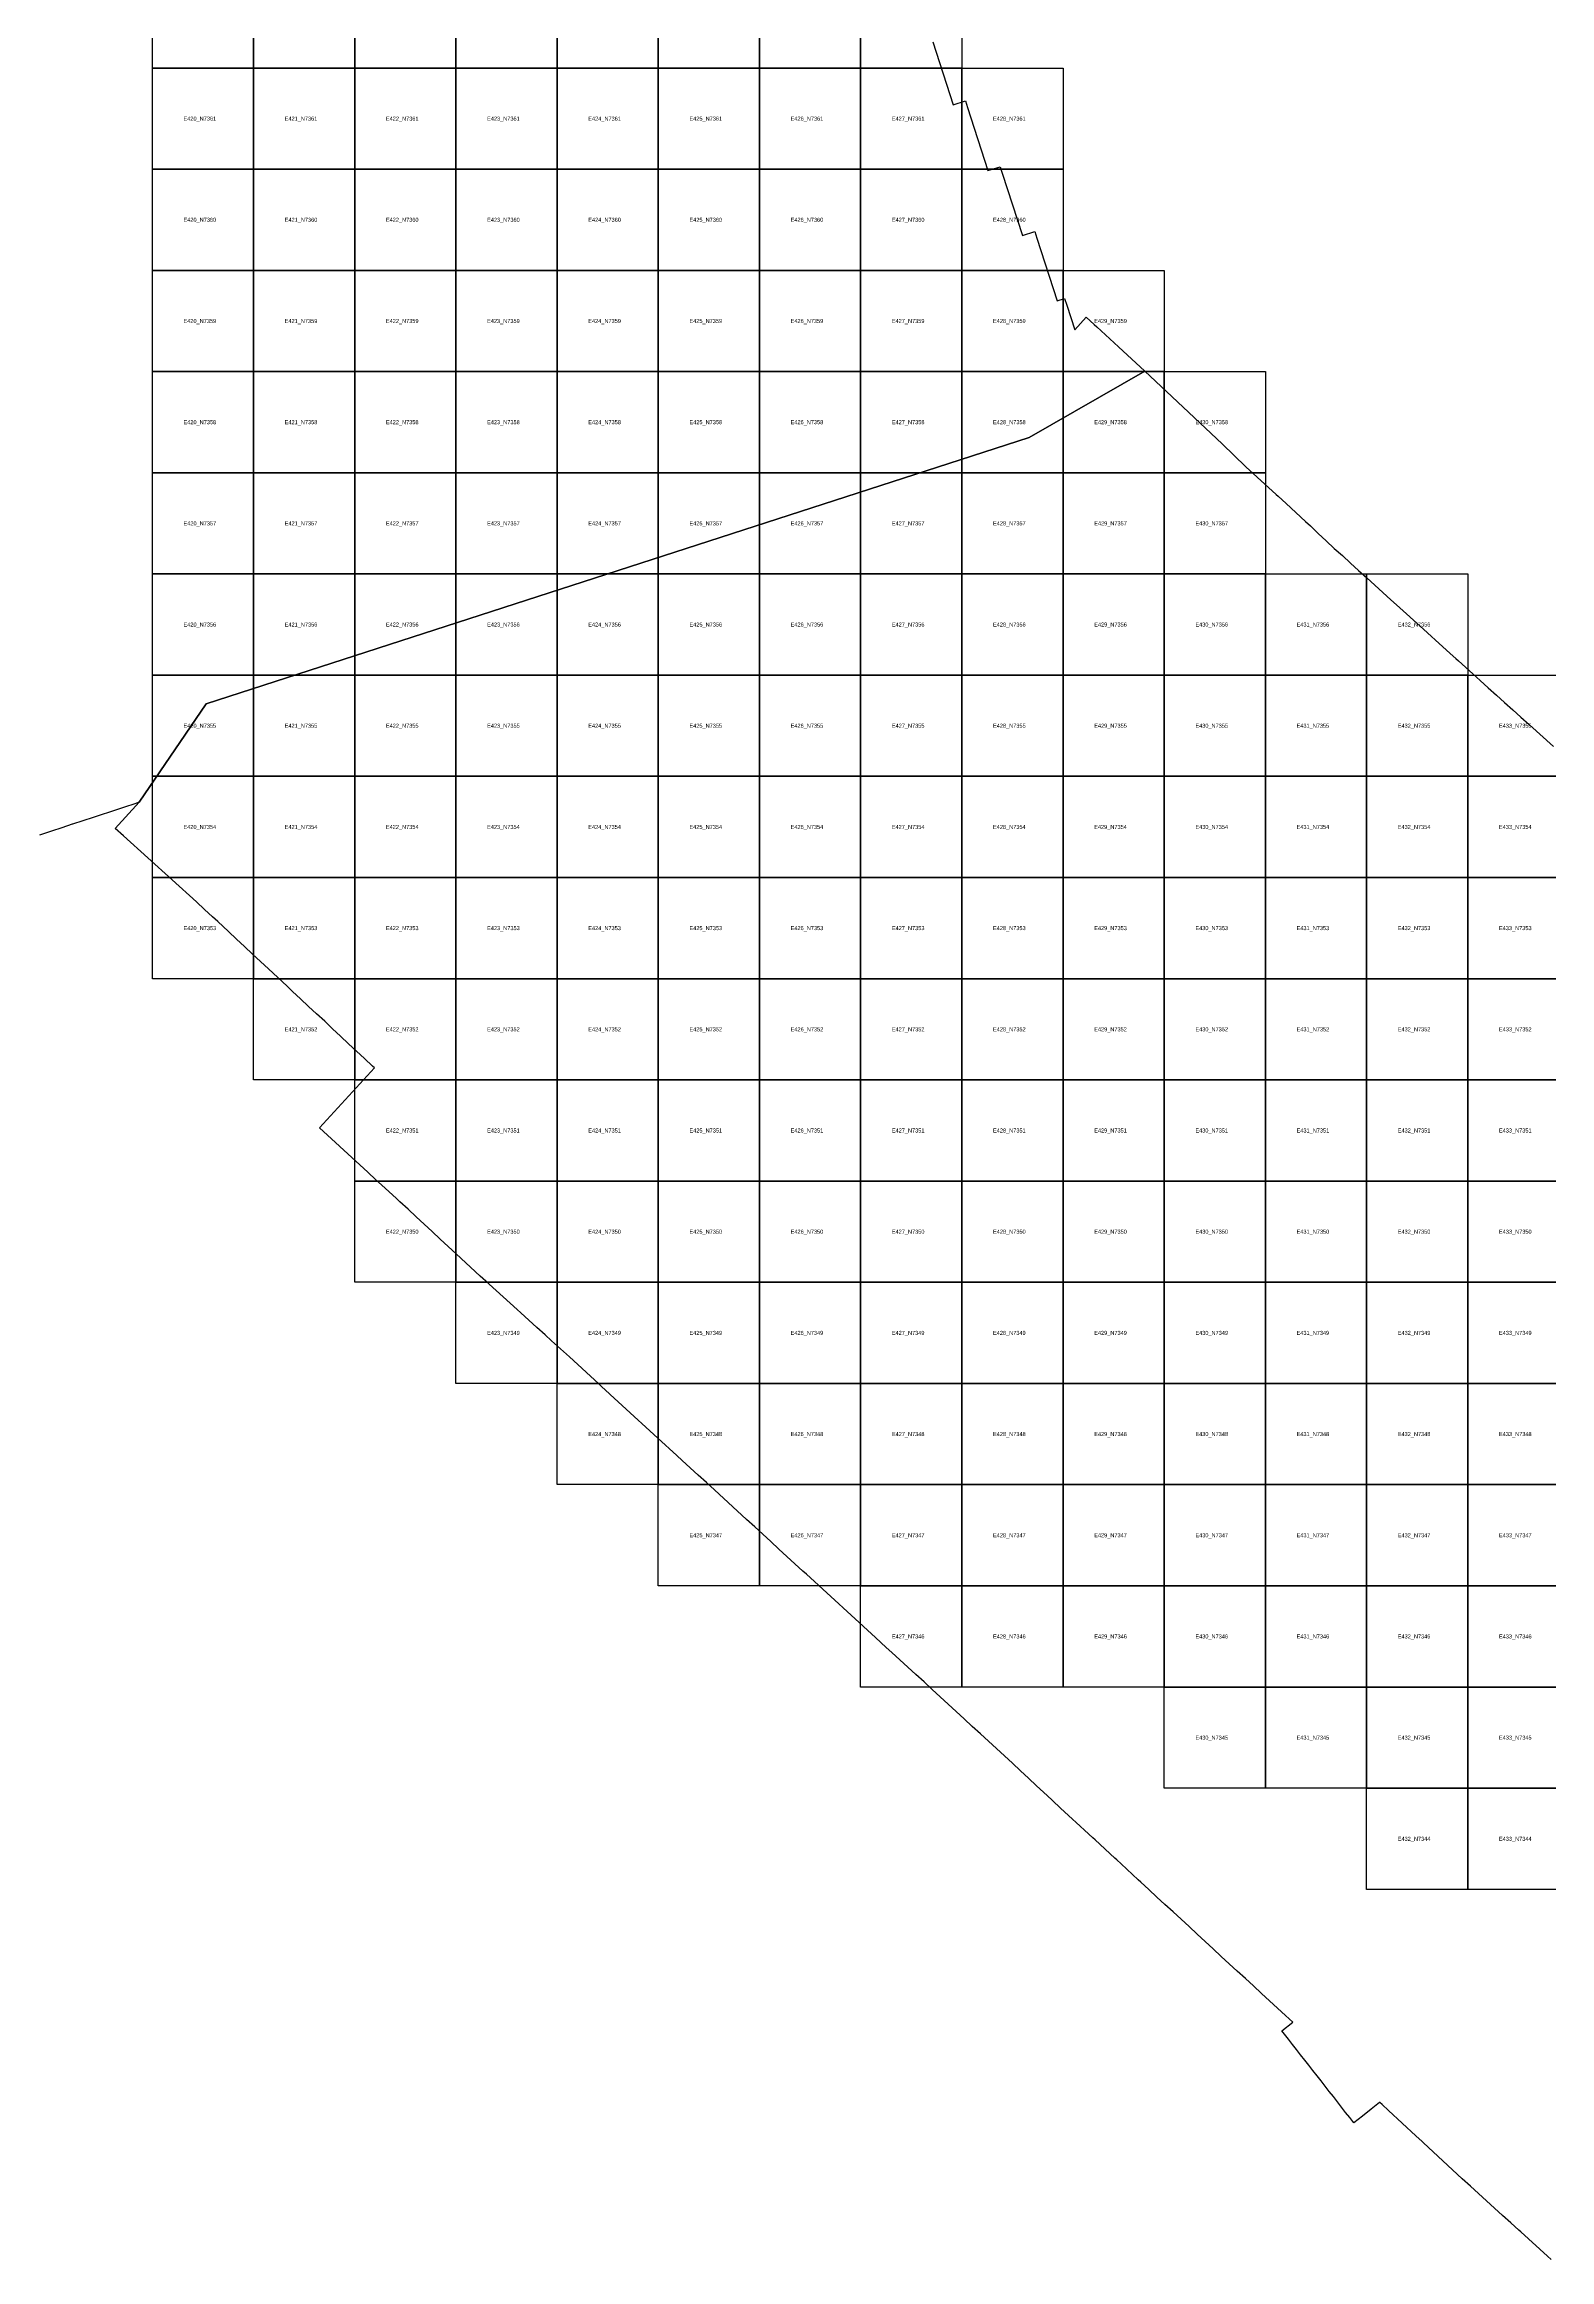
# Model space of a CAD drawing. Extents: x 325010 to 598009, y 7224244 to 7547000.
# Drawn here: x 418932 to 433809, y 7340341 to 7362234 of the extents above; entities that cross this region are included whole.
import ezdxf

# ---------------------------------------------------------------- set-up
doc = ezdxf.new("R2010")
doc.units = 0
for name, color, linetype in [('J', 7, 'Continuous'), ('K', 7, 'Continuous'), ('Limpopo_1', 7, 'Continuous')]:
    doc.layers.add(name, color=color, linetype=linetype)

msp = doc.modelspace()

# ---------------------------------------------------------------- linework, layer by layer
for points in [[(420000, 7362000), (420000, 7363000), (421000, 7363000), (421000, 7362000)], [(420000, 7361000), (420000, 7362000), (421000, 7362000), (421000, 7361000)], [(420000, 7360000), (420000, 7361000), (421000, 7361000), (421000, 7360000)], [(420000, 7359000), (420000, 7360000), (421000, 7360000), (421000, 7359000)], [(420000, 7358000), (420000, 7359000), (421000, 7359000), (421000, 7358000)], [(420000, 7357000), (420000, 7358000), (421000, 7358000), (421000, 7357000)], [(420000, 7356000), (420000, 7357000), (421000, 7357000), (421000, 7356000)], [(420000, 7355000), (420000, 7356000), (421000, 7356000), (421000, 7355000)], [(420000, 7354000), (420000, 7355000), (421000, 7355000), (421000, 7354000)], [(420000, 7353000), (420000, 7354000), (421000, 7354000), (421000, 7353000)]]:
    msp.add_lwpolyline(points, close=True)
at = {"layer": 'J'}
msp.add_lwpolyline([(433825, 7340341), (433789, 7340374), (433523, 7340615), (433504, 7340631), (433424, 7340704), (433344, 7340776), (433264, 7340849), (433185, 7340922), (433105, 7340995), (433026, 7341068), (432946, 7341141), (432563, 7341496), (432550, 7341508), (432487, 7341566), (432217, 7341816), (432153, 7341875), (432131, 7341895), (432128, 7341893), (432044, 7341827), (431959, 7341760), (431874, 7341694), (431834, 7341746), (431793, 7341797), (431753, 7341849), (431712, 7341901), (431672, 7341953), (431631, 7342004), (431591, 7342056), (431550, 7342108), (431510, 7342159), (431469, 7342211), (431429, 7342262), (431389, 7342314), (431348, 7342365), (431308, 7342417), (431267, 7342468), (431227, 7342520), (431187, 7342571), (431162, 7342603), (431271, 7342689), (431200, 7342754), (431120, 7342827), (431041, 7342900), (430961, 7342973), (430881, 7343046), (430802, 7343119), (430722, 7343192), (430643, 7343265), (430563, 7343338), (430484, 7343412), (430404, 7343485), (430326, 7343559), (430246, 7343632), (430166, 7343705), (430087, 7343778), (430007, 7343851), (429928, 7343925), (429849, 7343998), (429769, 7344072), (429743, 7344096), (429574, 7344252), (429531, 7344291), (429512, 7344309), (429316, 7344490), (429293, 7344511), (429213, 7344584), (429168, 7344626), (429054, 7344731), (428975, 7344804), (428896, 7344878), (428843, 7344927), (428738, 7345025), (428659, 7345099), (428580, 7345173), (428501, 7345246), (428422, 7345320), (428342, 7345393), (428262, 7345465), (428183, 7345538), (428103, 7345611), (428024, 7345685), (427944, 7345758), (427865, 7345831), (427785, 7345904), (427705, 7345977), (427626, 7346050), (427546, 7346124), (427467, 7346197), (427387, 7346269), (427307, 7346342), (427253, 7346391), (427147, 7346488), (426464, 7347114), (426430, 7347145), (426351, 7347218), (426271, 7347291), (426192, 7347364), (426112, 7347437), (426033, 7347510), (425953, 7347583), (425873, 7347655), (425556, 7347949), (425476, 7348022), (425395, 7348094), (425315, 7348167), (425235, 7348240), (425182, 7348289), (424996, 7348458), (424916, 7348531), (424837, 7348604), (424800, 7348638), (424526, 7348890), (424519, 7348897), (424439, 7348970), (424411, 7348996), (424121, 7349263), (423946, 7349421), (423881, 7349480), (423801, 7349553), (423721, 7349625), (423641, 7349698), (423606, 7349730), (423330, 7349981), (423321, 7349988), (423241, 7350061), (423002, 7350280), (422922, 7350353), (422843, 7350427), (422764, 7350501), (422685, 7350574), (422606, 7350648), (422527, 7350721), (422447, 7350794), (422412, 7350827), (422266, 7350962), (422209, 7351014), (422129, 7351087), (422050, 7351160), (421970, 7351233), (421891, 7351306), (421811, 7351380), (421732, 7351453), (421653, 7351527), (422196, 7352119), (422177, 7352137), (422097, 7352211), (422018, 7352284), (421939, 7352358), (421860, 7352432), (421781, 7352506), (421703, 7352580), (421623, 7352653), (421544, 7352727), (421465, 7352801), (421386, 7352875), (421332, 7352925), (421148, 7353096), (421070, 7353170), (420991, 7353244), (420912, 7353318), (420833, 7353392), (420754, 7353466), (420648, 7353564), (420595, 7353612), (420515, 7353685), (420435, 7353759), (419714, 7354412), (419633, 7354485), (419871, 7354744), (420532, 7355718), (428665, 7358347), (429807, 7359004), (430022, 7358803), (430573, 7358285), (430807, 7358060), (431106, 7357786), (431126, 7357768), (431206, 7357695), (431396, 7357518), (431444, 7357474), (431523, 7357401), (431602, 7357327), (431681, 7357253), (431761, 7357181), (431841, 7357108), (431921, 7357035), (432001, 7356963), (432081, 7356890), (432161, 7356817), (432241, 7356745), (432295, 7356695), (432561, 7356453), (432641, 7356381), (432676, 7356350), (432825, 7356215), (432882, 7356164), (432907, 7356141), (433086, 7355980), (433123, 7355947), (433203, 7355875), (433284, 7355802), (433364, 7355730), (433445, 7355658), (433525, 7355585), (433605, 7355513), (433609, 7355509), (433846, 7355295)], dxfattribs=at)
at = {"layer": 'K'}
msp.add_lwpolyline([(427712, 7362258), (427913, 7361636), (428035, 7361674), (428055, 7361611), (428258, 7360986), (428379, 7361025), (428399, 7360962), (428600, 7360344), (428721, 7360383), (428741, 7360319), (428942, 7359699), (429015, 7359722), (429036, 7359657), (429115, 7359414), (429230, 7359538), (429309, 7359465), (429335, 7359441), (429548, 7359245), (429807, 7359004), (428665, 7358347), (420532, 7355718), (419871, 7354744), (419827, 7354729), (419724, 7354694), (419654, 7354672), (419415, 7354592), (419210, 7354526), (419209, 7354526), (419107, 7354492), (419003, 7354459), (418886, 7354420)], dxfattribs=at)
at = {"layer": 'Limpopo_1'}
for points in [[(421000, 7362000), (421000, 7363000), (422000, 7363000), (422000, 7362000)], [(422000, 7362000), (422000, 7363000), (423000, 7363000), (423000, 7362000)], [(423000, 7362000), (423000, 7363000), (424000, 7363000), (424000, 7362000)], [(424000, 7362000), (424000, 7363000), (425000, 7363000), (425000, 7362000)], [(425000, 7362000), (425000, 7363000), (426000, 7363000), (426000, 7362000)], [(426000, 7362000), (426000, 7363000), (427000, 7363000), (427000, 7362000)], [(427000, 7362000), (427000, 7363000), (428000, 7363000), (428000, 7362000)], [(421000, 7361000), (421000, 7362000), (422000, 7362000), (422000, 7361000)], [(422000, 7361000), (422000, 7362000), (423000, 7362000), (423000, 7361000)], [(423000, 7361000), (423000, 7362000), (424000, 7362000), (424000, 7361000)], [(424000, 7361000), (424000, 7362000), (425000, 7362000), (425000, 7361000)], [(425000, 7361000), (425000, 7362000), (426000, 7362000), (426000, 7361000)], [(426000, 7361000), (426000, 7362000), (427000, 7362000), (427000, 7361000)], [(427000, 7361000), (427000, 7362000), (428000, 7362000), (428000, 7361000)], [(428000, 7361000), (428000, 7362000), (429000, 7362000), (429000, 7361000)], [(421000, 7360000), (421000, 7361000), (422000, 7361000), (422000, 7360000)], [(422000, 7360000), (422000, 7361000), (423000, 7361000), (423000, 7360000)], [(423000, 7360000), (423000, 7361000), (424000, 7361000), (424000, 7360000)], [(424000, 7360000), (424000, 7361000), (425000, 7361000), (425000, 7360000)], [(425000, 7360000), (425000, 7361000), (426000, 7361000), (426000, 7360000)], [(426000, 7360000), (426000, 7361000), (427000, 7361000), (427000, 7360000)], [(427000, 7360000), (427000, 7361000), (428000, 7361000), (428000, 7360000)], [(428000, 7360000), (428000, 7361000), (429000, 7361000), (429000, 7360000)], [(421000, 7359000), (421000, 7360000), (422000, 7360000), (422000, 7359000)], [(422000, 7359000), (422000, 7360000), (423000, 7360000), (423000, 7359000)], [(423000, 7359000), (423000, 7360000), (424000, 7360000), (424000, 7359000)], [(424000, 7359000), (424000, 7360000), (425000, 7360000), (425000, 7359000)], [(425000, 7359000), (425000, 7360000), (426000, 7360000), (426000, 7359000)], [(426000, 7359000), (426000, 7360000), (427000, 7360000), (427000, 7359000)], [(427000, 7359000), (427000, 7360000), (428000, 7360000), (428000, 7359000)], [(428000, 7359000), (428000, 7360000), (429000, 7360000), (429000, 7359000)], [(429000, 7359000), (429000, 7360000), (430000, 7360000), (430000, 7359000)], [(421000, 7358000), (421000, 7359000), (422000, 7359000), (422000, 7358000)], [(422000, 7358000), (422000, 7359000), (423000, 7359000), (423000, 7358000)], [(423000, 7358000), (423000, 7359000), (424000, 7359000), (424000, 7358000)], [(424000, 7358000), (424000, 7359000), (425000, 7359000), (425000, 7358000)], [(425000, 7358000), (425000, 7359000), (426000, 7359000), (426000, 7358000)], [(426000, 7358000), (426000, 7359000), (427000, 7359000), (427000, 7358000)], [(427000, 7358000), (427000, 7359000), (428000, 7359000), (428000, 7358000)], [(428000, 7358000), (428000, 7359000), (429000, 7359000), (429000, 7358000)], [(429000, 7358000), (429000, 7359000), (430000, 7359000), (430000, 7358000)], [(430000, 7358000), (430000, 7359000), (431000, 7359000), (431000, 7358000)], [(421000, 7357000), (421000, 7358000), (422000, 7358000), (422000, 7357000)], [(422000, 7357000), (422000, 7358000), (423000, 7358000), (423000, 7357000)], [(423000, 7357000), (423000, 7358000), (424000, 7358000), (424000, 7357000)], [(424000, 7357000), (424000, 7358000), (425000, 7358000), (425000, 7357000)], [(425000, 7357000), (425000, 7358000), (426000, 7358000), (426000, 7357000)], [(426000, 7357000), (426000, 7358000), (427000, 7358000), (427000, 7357000)], [(427000, 7357000), (427000, 7358000), (428000, 7358000), (428000, 7357000)], [(428000, 7357000), (428000, 7358000), (429000, 7358000), (429000, 7357000)], [(429000, 7357000), (429000, 7358000), (430000, 7358000), (430000, 7357000)], [(430000, 7357000), (430000, 7358000), (431000, 7358000), (431000, 7357000)], [(421000, 7356000), (421000, 7357000), (422000, 7357000), (422000, 7356000)], [(422000, 7356000), (422000, 7357000), (423000, 7357000), (423000, 7356000)], [(423000, 7356000), (423000, 7357000), (424000, 7357000), (424000, 7356000)], [(424000, 7356000), (424000, 7357000), (425000, 7357000), (425000, 7356000)], [(425000, 7356000), (425000, 7357000), (426000, 7357000), (426000, 7356000)], [(426000, 7356000), (426000, 7357000), (427000, 7357000), (427000, 7356000)], [(427000, 7356000), (427000, 7357000), (428000, 7357000), (428000, 7356000)], [(428000, 7356000), (428000, 7357000), (429000, 7357000), (429000, 7356000)], [(429000, 7356000), (429000, 7357000), (430000, 7357000), (430000, 7356000)], [(430000, 7356000), (430000, 7357000), (431000, 7357000), (431000, 7356000)], [(431000, 7356000), (431000, 7357000), (432000, 7357000), (432000, 7356000)], [(432000, 7356000), (432000, 7357000), (433000, 7357000), (433000, 7356000)], [(421000, 7355000), (421000, 7356000), (422000, 7356000), (422000, 7355000)], [(422000, 7355000), (422000, 7356000), (423000, 7356000), (423000, 7355000)], [(423000, 7355000), (423000, 7356000), (424000, 7356000), (424000, 7355000)], [(424000, 7355000), (424000, 7356000), (425000, 7356000), (425000, 7355000)], [(425000, 7355000), (425000, 7356000), (426000, 7356000), (426000, 7355000)], [(426000, 7355000), (426000, 7356000), (427000, 7356000), (427000, 7355000)], [(427000, 7355000), (427000, 7356000), (428000, 7356000), (428000, 7355000)], [(428000, 7355000), (428000, 7356000), (429000, 7356000), (429000, 7355000)], [(429000, 7355000), (429000, 7356000), (430000, 7356000), (430000, 7355000)], [(430000, 7355000), (430000, 7356000), (431000, 7356000), (431000, 7355000)], [(431000, 7355000), (431000, 7356000), (432000, 7356000), (432000, 7355000)], [(432000, 7355000), (432000, 7356000), (433000, 7356000), (433000, 7355000)], [(433000, 7355000), (433000, 7356000), (434000, 7356000), (434000, 7355000)], [(421000, 7354000), (421000, 7355000), (422000, 7355000), (422000, 7354000)], [(422000, 7354000), (422000, 7355000), (423000, 7355000), (423000, 7354000)], [(423000, 7354000), (423000, 7355000), (424000, 7355000), (424000, 7354000)], [(424000, 7354000), (424000, 7355000), (425000, 7355000), (425000, 7354000)], [(425000, 7354000), (425000, 7355000), (426000, 7355000), (426000, 7354000)], [(426000, 7354000), (426000, 7355000), (427000, 7355000), (427000, 7354000)], [(427000, 7354000), (427000, 7355000), (428000, 7355000), (428000, 7354000)], [(428000, 7354000), (428000, 7355000), (429000, 7355000), (429000, 7354000)], [(429000, 7354000), (429000, 7355000), (430000, 7355000), (430000, 7354000)], [(430000, 7354000), (430000, 7355000), (431000, 7355000), (431000, 7354000)], [(431000, 7354000), (431000, 7355000), (432000, 7355000), (432000, 7354000)], [(432000, 7354000), (432000, 7355000), (433000, 7355000), (433000, 7354000)], [(433000, 7354000), (433000, 7355000), (434000, 7355000), (434000, 7354000)], [(421000, 7353000), (421000, 7354000), (422000, 7354000), (422000, 7353000)], [(422000, 7353000), (422000, 7354000), (423000, 7354000), (423000, 7353000)], [(423000, 7353000), (423000, 7354000), (424000, 7354000), (424000, 7353000)], [(424000, 7353000), (424000, 7354000), (425000, 7354000), (425000, 7353000)], [(425000, 7353000), (425000, 7354000), (426000, 7354000), (426000, 7353000)], [(426000, 7353000), (426000, 7354000), (427000, 7354000), (427000, 7353000)], [(427000, 7353000), (427000, 7354000), (428000, 7354000), (428000, 7353000)], [(428000, 7353000), (428000, 7354000), (429000, 7354000), (429000, 7353000)], [(429000, 7353000), (429000, 7354000), (430000, 7354000), (430000, 7353000)], [(430000, 7353000), (430000, 7354000), (431000, 7354000), (431000, 7353000)], [(431000, 7353000), (431000, 7354000), (432000, 7354000), (432000, 7353000)], [(432000, 7353000), (432000, 7354000), (433000, 7354000), (433000, 7353000)], [(433000, 7353000), (433000, 7354000), (434000, 7354000), (434000, 7353000)], [(421000, 7352000), (421000, 7353000), (422000, 7353000), (422000, 7352000)], [(422000, 7352000), (422000, 7353000), (423000, 7353000), (423000, 7352000)], [(423000, 7352000), (423000, 7353000), (424000, 7353000), (424000, 7352000)], [(424000, 7352000), (424000, 7353000), (425000, 7353000), (425000, 7352000)], [(425000, 7352000), (425000, 7353000), (426000, 7353000), (426000, 7352000)], [(426000, 7352000), (426000, 7353000), (427000, 7353000), (427000, 7352000)], [(427000, 7352000), (427000, 7353000), (428000, 7353000), (428000, 7352000)], [(428000, 7352000), (428000, 7353000), (429000, 7353000), (429000, 7352000)], [(429000, 7352000), (429000, 7353000), (430000, 7353000), (430000, 7352000)], [(430000, 7352000), (430000, 7353000), (431000, 7353000), (431000, 7352000)], [(431000, 7352000), (431000, 7353000), (432000, 7353000), (432000, 7352000)], [(432000, 7352000), (432000, 7353000), (433000, 7353000), (433000, 7352000)], [(433000, 7352000), (433000, 7353000), (434000, 7353000), (434000, 7352000)], [(422000, 7351000), (422000, 7352000), (423000, 7352000), (423000, 7351000)], [(423000, 7351000), (423000, 7352000), (424000, 7352000), (424000, 7351000)], [(424000, 7351000), (424000, 7352000), (425000, 7352000), (425000, 7351000)], [(425000, 7351000), (425000, 7352000), (426000, 7352000), (426000, 7351000)], [(426000, 7351000), (426000, 7352000), (427000, 7352000), (427000, 7351000)], [(427000, 7351000), (427000, 7352000), (428000, 7352000), (428000, 7351000)], [(428000, 7351000), (428000, 7352000), (429000, 7352000), (429000, 7351000)], [(429000, 7351000), (429000, 7352000), (430000, 7352000), (430000, 7351000)], [(430000, 7351000), (430000, 7352000), (431000, 7352000), (431000, 7351000)], [(431000, 7351000), (431000, 7352000), (432000, 7352000), (432000, 7351000)], [(432000, 7351000), (432000, 7352000), (433000, 7352000), (433000, 7351000)], [(433000, 7351000), (433000, 7352000), (434000, 7352000), (434000, 7351000)], [(422000, 7350000), (422000, 7351000), (423000, 7351000), (423000, 7350000)], [(423000, 7350000), (423000, 7351000), (424000, 7351000), (424000, 7350000)], [(424000, 7350000), (424000, 7351000), (425000, 7351000), (425000, 7350000)], [(425000, 7350000), (425000, 7351000), (426000, 7351000), (426000, 7350000)], [(426000, 7350000), (426000, 7351000), (427000, 7351000), (427000, 7350000)], [(427000, 7350000), (427000, 7351000), (428000, 7351000), (428000, 7350000)], [(428000, 7350000), (428000, 7351000), (429000, 7351000), (429000, 7350000)], [(429000, 7350000), (429000, 7351000), (430000, 7351000), (430000, 7350000)], [(430000, 7350000), (430000, 7351000), (431000, 7351000), (431000, 7350000)], [(431000, 7350000), (431000, 7351000), (432000, 7351000), (432000, 7350000)], [(432000, 7350000), (432000, 7351000), (433000, 7351000), (433000, 7350000)], [(433000, 7350000), (433000, 7351000), (434000, 7351000), (434000, 7350000)], [(423000, 7349000), (423000, 7350000), (424000, 7350000), (424000, 7349000)], [(424000, 7349000), (424000, 7350000), (425000, 7350000), (425000, 7349000)], [(425000, 7349000), (425000, 7350000), (426000, 7350000), (426000, 7349000)], [(426000, 7349000), (426000, 7350000), (427000, 7350000), (427000, 7349000)], [(427000, 7349000), (427000, 7350000), (428000, 7350000), (428000, 7349000)], [(428000, 7349000), (428000, 7350000), (429000, 7350000), (429000, 7349000)], [(429000, 7349000), (429000, 7350000), (430000, 7350000), (430000, 7349000)], [(430000, 7349000), (430000, 7350000), (431000, 7350000), (431000, 7349000)], [(431000, 7349000), (431000, 7350000), (432000, 7350000), (432000, 7349000)], [(432000, 7349000), (432000, 7350000), (433000, 7350000), (433000, 7349000)], [(433000, 7349000), (433000, 7350000), (434000, 7350000), (434000, 7349000)], [(424000, 7348000), (424000, 7349000), (425000, 7349000), (425000, 7348000)], [(425000, 7348000), (425000, 7349000), (426000, 7349000), (426000, 7348000)], [(426000, 7348000), (426000, 7349000), (427000, 7349000), (427000, 7348000)], [(427000, 7348000), (427000, 7349000), (428000, 7349000), (428000, 7348000)], [(428000, 7348000), (428000, 7349000), (429000, 7349000), (429000, 7348000)], [(429000, 7348000), (429000, 7349000), (430000, 7349000), (430000, 7348000)], [(430000, 7348000), (430000, 7349000), (431000, 7349000), (431000, 7348000)], [(431000, 7348000), (431000, 7349000), (432000, 7349000), (432000, 7348000)], [(432000, 7348000), (432000, 7349000), (433000, 7349000), (433000, 7348000)], [(433000, 7348000), (433000, 7349000), (434000, 7349000), (434000, 7348000)], [(425000, 7347000), (425000, 7348000), (426000, 7348000), (426000, 7347000)], [(426000, 7347000), (426000, 7348000), (427000, 7348000), (427000, 7347000)], [(427000, 7347000), (427000, 7348000), (428000, 7348000), (428000, 7347000)], [(428000, 7347000), (428000, 7348000), (429000, 7348000), (429000, 7347000)], [(429000, 7347000), (429000, 7348000), (430000, 7348000), (430000, 7347000)], [(430000, 7347000), (430000, 7348000), (431000, 7348000), (431000, 7347000)], [(431000, 7347000), (431000, 7348000), (432000, 7348000), (432000, 7347000)], [(432000, 7347000), (432000, 7348000), (433000, 7348000), (433000, 7347000)], [(433000, 7347000), (433000, 7348000), (434000, 7348000), (434000, 7347000)], [(427000, 7346000), (427000, 7347000), (428000, 7347000), (428000, 7346000)], [(428000, 7346000), (428000, 7347000), (429000, 7347000), (429000, 7346000)], [(429000, 7346000), (429000, 7347000), (430000, 7347000), (430000, 7346000)], [(430000, 7346000), (430000, 7347000), (431000, 7347000), (431000, 7346000)], [(431000, 7346000), (431000, 7347000), (432000, 7347000), (432000, 7346000)], [(432000, 7346000), (432000, 7347000), (433000, 7347000), (433000, 7346000)], [(433000, 7346000), (433000, 7347000), (434000, 7347000), (434000, 7346000)], [(430000, 7345000), (430000, 7346000), (431000, 7346000), (431000, 7345000)], [(431000, 7345000), (431000, 7346000), (432000, 7346000), (432000, 7345000)], [(432000, 7345000), (432000, 7346000), (433000, 7346000), (433000, 7345000)], [(433000, 7345000), (433000, 7346000), (434000, 7346000), (434000, 7345000)], [(432000, 7344000), (432000, 7345000), (433000, 7345000), (433000, 7344000)], [(433000, 7344000), (433000, 7345000), (434000, 7345000), (434000, 7344000)]]:
    msp.add_lwpolyline(points, close=True, dxfattribs=at)

# ---------------------------------------------------------------- texts
for s, p in [('E420_N7361', (420308, 7361480)), ('E420_N7360', (420308, 7360480)), ('E420_N7359', (420308, 7359480)), ('E420_N7358', (420308, 7358480)), ('E420_N7357', (420308, 7357480)), ('E420_N7356', (420308, 7356480)), ('E420_N7355', (420308, 7355480)), ('E420_N7354', (420308, 7354480)), ('E420_N7353', (420308, 7353480))]:
    msp.add_text(s, height=40).set_placement(p)
for s, p in [('E421_N7361', (421308, 7361480)), ('E422_N7361', (422308, 7361480)), ('E423_N7361', (423308, 7361480)), ('E424_N7361', (424308, 7361480)), ('E425_N7361', (425308, 7361480)), ('E426_N7361', (426308, 7361480)), ('E427_N7361', (427308, 7361480)), ('E428_N7361', (428308, 7361480)), ('E421_N7360', (421308, 7360480)), ('E422_N7360', (422308, 7360480)), ('E423_N7360', (423308, 7360480)), ('E424_N7360', (424308, 7360480)), ('E425_N7360', (425308, 7360480)), ('E426_N7360', (426308, 7360480)), ('E427_N7360', (427308, 7360480)), ('E428_N7360', (428308, 7360480)), ('E421_N7359', (421308, 7359480)), ('E422_N7359', (422308, 7359480)), ('E423_N7359', (423308, 7359480)), ('E424_N7359', (424308, 7359480)), ('E425_N7359', (425308, 7359480)), ('E426_N7359', (426308, 7359480)), ('E427_N7359', (427308, 7359480)), ('E428_N7359', (428308, 7359480)), ('E429_N7359', (429308, 7359480)), ('E421_N7358', (421308, 7358480)), ('E422_N7358', (422308, 7358480)), ('E423_N7358', (423308, 7358480)), ('E424_N7358', (424308, 7358480)), ('E425_N7358', (425308, 7358480)), ('E426_N7358', (426308, 7358480)), ('E427_N7358', (427308, 7358480)), ('E428_N7358', (428308, 7358480)), ('E429_N7358', (429308, 7358480)), ('E430_N7358', (430308, 7358480)), ('E421_N7357', (421308, 7357480)), ('E422_N7357', (422308, 7357480)), ('E423_N7357', (423308, 7357480)), ('E424_N7357', (424308, 7357480)), ('E425_N7357', (425308, 7357480)), ('E426_N7357', (426308, 7357480)), ('E427_N7357', (427308, 7357480)), ('E428_N7357', (428308, 7357480)), ('E429_N7357', (429308, 7357480)), ('E430_N7357', (430308, 7357480)), ('E421_N7356', (421308, 7356480)), ('E422_N7356', (422308, 7356480)), ('E423_N7356', (423308, 7356480)), ('E424_N7356', (424308, 7356480)), ('E425_N7356', (425308, 7356480)), ('E426_N7356', (426308, 7356480)), ('E427_N7356', (427308, 7356480)), ('E428_N7356', (428308, 7356480)), ('E429_N7356', (429308, 7356480)), ('E430_N7356', (430308, 7356480)), ('E431_N7356', (431308, 7356480)), ('E432_N7356', (432308, 7356480)), ('E421_N7355', (421308, 7355480)), ('E422_N7355', (422308, 7355480)), ('E423_N7355', (423308, 7355480)), ('E424_N7355', (424308, 7355480)), ('E425_N7355', (425308, 7355480)), ('E426_N7355', (426308, 7355480)), ('E427_N7355', (427308, 7355480)), ('E428_N7355', (428308, 7355480)), ('E429_N7355', (429308, 7355480)), ('E430_N7355', (430308, 7355480)), ('E431_N7355', (431308, 7355480)), ('E432_N7355', (432308, 7355480)), ('E433_N7355', (433308, 7355480)), ('E421_N7354', (421308, 7354480)), ('E422_N7354', (422308, 7354480)), ('E423_N7354', (423308, 7354480)), ('E424_N7354', (424308, 7354480)), ('E425_N7354', (425308, 7354480)), ('E426_N7354', (426308, 7354480)), ('E427_N7354', (427308, 7354480)), ('E428_N7354', (428308, 7354480)), ('E429_N7354', (429308, 7354480)), ('E430_N7354', (430308, 7354480)), ('E431_N7354', (431308, 7354480)), ('E432_N7354', (432308, 7354480)), ('E433_N7354', (433308, 7354480)), ('E421_N7353', (421308, 7353480)), ('E422_N7353', (422308, 7353480)), ('E423_N7353', (423308, 7353480)), ('E424_N7353', (424308, 7353480)), ('E425_N7353', (425308, 7353480)), ('E426_N7353', (426308, 7353480)), ('E427_N7353', (427308, 7353480)), ('E428_N7353', (428308, 7353480)), ('E429_N7353', (429308, 7353480)), ('E430_N7353', (430308, 7353480)), ('E431_N7353', (431308, 7353480)), ('E432_N7353', (432308, 7353480)), ('E433_N7353', (433308, 7353480)), ('E421_N7352', (421308, 7352480)), ('E422_N7352', (422308, 7352480)), ('E423_N7352', (423308, 7352480)), ('E424_N7352', (424308, 7352480)), ('E425_N7352', (425308, 7352480)), ('E426_N7352', (426308, 7352480)), ('E427_N7352', (427308, 7352480)), ('E428_N7352', (428308, 7352480)), ('E429_N7352', (429308, 7352480)), ('E430_N7352', (430308, 7352480)), ('E431_N7352', (431308, 7352480)), ('E432_N7352', (432308, 7352480)), ('E433_N7352', (433308, 7352480)), ('E422_N7351', (422308, 7351480)), ('E423_N7351', (423308, 7351480)), ('E424_N7351', (424308, 7351480)), ('E425_N7351', (425308, 7351480)), ('E426_N7351', (426308, 7351480)), ('E427_N7351', (427308, 7351480)), ('E428_N7351', (428308, 7351480)), ('E429_N7351', (429308, 7351480)), ('E430_N7351', (430308, 7351480)), ('E431_N7351', (431308, 7351480)), ('E432_N7351', (432308, 7351480)), ('E433_N7351', (433308, 7351480)), ('E422_N7350', (422308, 7350480)), ('E423_N7350', (423308, 7350480)), ('E424_N7350', (424308, 7350480)), ('E425_N7350', (425308, 7350480)), ('E426_N7350', (426308, 7350480)), ('E427_N7350', (427308, 7350480)), ('E428_N7350', (428308, 7350480)), ('E429_N7350', (429308, 7350480)), ('E430_N7350', (430308, 7350480)), ('E431_N7350', (431308, 7350480)), ('E432_N7350', (432308, 7350480)), ('E433_N7350', (433308, 7350480)), ('E423_N7349', (423308, 7349480)), ('E424_N7349', (424308, 7349480)), ('E425_N7349', (425308, 7349480)), ('E426_N7349', (426308, 7349480)), ('E427_N7349', (427308, 7349480)), ('E428_N7349', (428308, 7349480)), ('E429_N7349', (429308, 7349480)), ('E430_N7349', (430308, 7349480)), ('E431_N7349', (431308, 7349480)), ('E432_N7349', (432308, 7349480)), ('E433_N7349', (433308, 7349480)), ('E424_N7348', (424308, 7348480)), ('E425_N7348', (425308, 7348480)), ('E426_N7348', (426308, 7348480)), ('E427_N7348', (427308, 7348480)), ('E428_N7348', (428308, 7348480)), ('E429_N7348', (429308, 7348480)), ('E430_N7348', (430308, 7348480)), ('E431_N7348', (431308, 7348480)), ('E432_N7348', (432308, 7348480)), ('E433_N7348', (433308, 7348480)), ('E425_N7347', (425308, 7347480)), ('E426_N7347', (426308, 7347480)), ('E427_N7347', (427308, 7347480)), ('E428_N7347', (428308, 7347480)), ('E429_N7347', (429308, 7347480)), ('E430_N7347', (430308, 7347480)), ('E431_N7347', (431308, 7347480)), ('E432_N7347', (432308, 7347480)), ('E433_N7347', (433308, 7347480)), ('E427_N7346', (427308, 7346480)), ('E428_N7346', (428308, 7346480)), ('E429_N7346', (429308, 7346480)), ('E430_N7346', (430308, 7346480)), ('E431_N7346', (431308, 7346480)), ('E432_N7346', (432308, 7346480)), ('E433_N7346', (433308, 7346480)), ('E430_N7345', (430308, 7345480)), ('E431_N7345', (431308, 7345480)), ('E432_N7345', (432308, 7345480)), ('E433_N7345', (433308, 7345480)), ('E432_N7344', (432308, 7344480)), ('E433_N7344', (433308, 7344480))]:
    msp.add_text(s, height=40, dxfattribs=at).set_placement(p)

doc.saveas('drawing.dxf')
